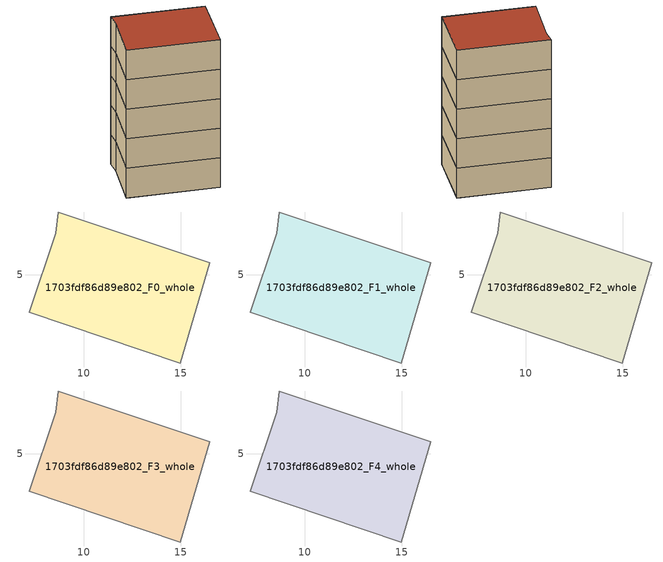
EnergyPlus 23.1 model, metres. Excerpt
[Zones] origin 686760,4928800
1703fdf86d89e802_F0_whole
 floor ground (EU_floor_Construction): 14.97,0.47 16.49,5.62 8.71,8.23 8.56,7.14 7.2,3.07 z0
 wall adiabatic (EU_wall_Construction): 14.97,0.47 7.2,3.07 8.56,7.14 8.71,8.23 16.49,5.62 14.97,0.47 z0:3
1703fdf86d89e802_F1_whole
 floor to 1703fdf86d89e802_F0_whole (EU_floor_Construction): 14.97,0.47 16.49,5.62 8.71,8.23 8.56,7.14 7.2,3.07 z3
 wall adiabatic (EU_wall_Construction): 14.97,0.47 7.2,3.07 8.56,7.14 8.71,8.23 16.49,5.62 14.97,0.47 z3:6
1703fdf86d89e802_F2_whole
 floor to 1703fdf86d89e802_F1_whole (EU_floor_Construction): 14.97,0.47 16.49,5.62 8.71,8.23 8.56,7.14 7.2,3.07 z6
 wall adiabatic (EU_wall_Construction): 14.97,0.47 7.2,3.07 8.56,7.14 8.71,8.23 16.49,5.62 14.97,0.47 z6:9
1703fdf86d89e802_F3_whole
 floor to 1703fdf86d89e802_F2_whole (EU_floor_Construction): 14.97,0.47 16.49,5.62 8.71,8.23 8.56,7.14 7.2,3.07 z9
 wall adiabatic (EU_wall_Construction): 14.97,0.47 7.2,3.07 8.56,7.14 8.71,8.23 16.49,5.62 14.97,0.47 z9:12
1703fdf86d89e802_F4_whole
 floor to 1703fdf86d89e802_F3_whole (EU_floor_Construction): 14.97,0.47 16.49,5.62 8.71,8.23 8.56,7.14 7.2,3.07 z12
 wall adiabatic (EU_wall_Construction): 14.97,0.47 7.2,3.07 8.56,7.14 8.71,8.23 16.49,5.62 14.97,0.47 z12:15
 roof outside (EU_roof_Construction): 16.49,5.62 14.97,0.47 7.2,3.07 8.56,7.14 8.71,8.23 z15
[Building]
EU S2 Campaign: North Axis=0; Terrain=City; Solar Distribution=FullExterior
[Site:Location]
Bologna: Latitude=44.5; Longitude=11.25; Time Zone=1; Elevation=37
[SizingPeriod:WeatherFileDays]
AnnualSizingPeriod: Begin Month=1; Begin Day of Month=1; End Month=12; End Day of Month=31; Day of Week for Start Day=Monday; Use Weather File Daylight Saving Period=No; Use Weather File Rain and Snow Indicators=No
[MATERIAL]
EU_InternalMass_Material: Roughness=MediumRough; Thickness=0.1; Conductivity=1; Density=1800; Specific Heat=900; Thermal Absorptance=0.9; Solar Absorptance=0.7; Visible Absorptance=0.7
[MATERIAL:NOMASS] Roughness=MediumRough; Thermal Absorptance=0.9; Solar Absorptance=0.7; Visible Absorptance=0.7
Name | Thermal Resistance
EU_wall_NoMass | 0.905828
EU_roof_NoMass | 0.37593
EU_floor_NoMass | 0.67114
[CONSTRUCTION]
EU_wall_Construction: EU_wall_NoMass
EU_roof_Construction: EU_roof_NoMass
EU_floor_Construction: EU_floor_NoMass
EU_InternalMass_Construction: EU_InternalMass_Material
[ZONE] Type=1; Multiplier=1; Ceiling Height=autocalculate; Volume=130.772; Floor Area=autocalculate; Part of Total Floor Area=Yes
1703fdf86d89e802_F0_whole; 1703fdf86d89e802_F1_whole; 1703fdf86d89e802_F2_whole; 1703fdf86d89e802_F3_whole; 1703fdf86d89e802_F4_whole
[INTERNALMASS] Construction=EU_InternalMass_Construction; Surface Area=43.5908
Name | Zone or ZoneList
1703fdf86d89e802_F0_whole_EU_InternalMass | 1703fdf86d89e802_F0_whole
1703fdf86d89e802_F1_whole_EU_InternalMass | 1703fdf86d89e802_F1_whole
1703fdf86d89e802_F2_whole_EU_InternalMass | 1703fdf86d89e802_F2_whole
1703fdf86d89e802_F3_whole_EU_InternalMass | 1703fdf86d89e802_F3_whole
1703fdf86d89e802_F4_whole_EU_InternalMass | 1703fdf86d89e802_F4_whole
[OTHEREQUIPMENT] Fuel Type=Electricity; Design Level Calculation Method=Watts/Area; Power per Zone Floor Area=1; Fraction Latent=0; Fraction Radiant=0; Fraction Lost=0; Carbon Dioxide Generation Rate=0; EndUse Subcategory=EU_Step8_InternalGains
Name | Zone or ZoneList or Space or SpaceList | Schedule
EU_Step8_InternalGain_1703fdf86d89e802_F0_whole_f000 | 1703fdf86d89e802_F0_whole | EU_Step8_GainSchedule_1703fdf86d89e802_F0_whole_f000
EU_Step8_InternalGain_1703fdf86d89e802_F1_whole_f000 | 1703fdf86d89e802_F1_whole | EU_Step8_GainSchedule_1703fdf86d89e802_F1_whole_f000
EU_Step8_InternalGain_1703fdf86d89e802_F2_whole_f000 | 1703fdf86d89e802_F2_whole | EU_Step8_GainSchedule_1703fdf86d89e802_F2_whole_f000
EU_Step8_InternalGain_1703fdf86d89e802_F3_whole_f000 | 1703fdf86d89e802_F3_whole | EU_Step8_GainSchedule_1703fdf86d89e802_F3_whole_f000
EU_Step8_InternalGain_1703fdf86d89e802_F4_whole_f000 | 1703fdf86d89e802_F4_whole | EU_Step8_GainSchedule_1703fdf86d89e802_F4_whole_f000
[ZONEVENTILATION:DESIGNFLOWRATE] Schedule=EU_AlwaysOn; Design Flow Rate Calculation Method=AirChanges/Hour; Air Changes per Hour=0.73129; Ventilation Type=Natural; Fan Pressure Rise=0; Fan Total Efficiency=1; Constant Term Coefficient=1; Temperature Term Coefficient=0; Velocity Term Coefficient=0; Velocity Squared Term Coefficient=0; Minimum Indoor Temperature=-100; Maximum Indoor Temperature=100; Delta Temperature=-100; Minimum Outdoor Temperature=-100; Maximum Outdoor Temperature=100; Maximum Wind Speed=40
Name | Zone or ZoneList or Space or SpaceList
EU_ConstantAir_1703fdf86d89e802_F0_whole | 1703fdf86d89e802_F0_whole
EU_ConstantAir_1703fdf86d89e802_F1_whole | 1703fdf86d89e802_F1_whole
EU_ConstantAir_1703fdf86d89e802_F2_whole | 1703fdf86d89e802_F2_whole
EU_ConstantAir_1703fdf86d89e802_F3_whole | 1703fdf86d89e802_F3_whole
EU_ConstantAir_1703fdf86d89e802_F4_whole | 1703fdf86d89e802_F4_whole
[HVACTEMPLATE:THERMOSTAT] Constant Heating Setpoint=20; Constant Cooling Setpoint=50
EU_HeatOnly_1703fdf86d89e802_F0_whole; EU_HeatOnly_1703fdf86d89e802_F1_whole; EU_HeatOnly_1703fdf86d89e802_F2_whole; EU_HeatOnly_1703fdf86d89e802_F3_whole; EU_HeatOnly_1703fdf86d89e802_F4_whole
[HVACTEMPLATE:ZONE:IDEALLOADSAIRSYSTEM] System Availability Schedule=EU_AlwaysOn; Maximum Heating Supply Air Temperature=50; Minimum Cooling Supply Air Temperature=13; Maximum Heating Supply Air Humidity Ratio=0.0156; Minimum Cooling Supply Air Humidity Ratio=0.0077; Heating Limit=NoLimit; Cooling Limit=NoLimit; Heating Availability Schedule=EU_AlwaysOn; Cooling Availability Schedule=EU_CoolingOff; Dehumidification Control Type=ConstantSensibleHeatRatio; Cooling Sensible Heat Ratio=0.7; Dehumidification Setpoint=60; Humidification Control Type=None; Humidification Setpoint=30; Outdoor Air Method=None; Outdoor Air Flow Rate per Person=0.00944; Outdoor Air Flow Rate per Zone Floor Area=0; Outdoor Air Flow Rate per Zone=0; Demand Controlled Ventilation Type=None; Outdoor Air Economizer Type=NoEconomizer; Heat Recovery Type=None; Sensible Heat Recovery Effectiveness=0.7; Latent Heat Recovery Effectiveness=0.65
Name | Template Thermostat
1703fdf86d89e802_F0_whole | EU_HeatOnly_1703fdf86d89e802_F0_whole
1703fdf86d89e802_F1_whole | EU_HeatOnly_1703fdf86d89e802_F1_whole
1703fdf86d89e802_F2_whole | EU_HeatOnly_1703fdf86d89e802_F2_whole
1703fdf86d89e802_F3_whole | EU_HeatOnly_1703fdf86d89e802_F3_whole
1703fdf86d89e802_F4_whole | EU_HeatOnly_1703fdf86d89e802_F4_whole
[SIZING:ZONE] Zone Cooling Design Supply Air Temperature Input Method=SupplyAirTemperature; Zone Cooling Design Supply Air Temperature=13; Zone Heating Design Supply Air Temperature Input Method=SupplyAirTemperature; Zone Heating Design Supply Air Temperature=50; Zone Cooling Design Supply Air Humidity Ratio=0.008; Zone Heating Design Supply Air Humidity Ratio=0.008; Cooling Design Air Flow Method=DesignDay; Cooling Design Air Flow Rate=0; Cooling Minimum Air Flow per Zone Floor Area=0.000762; Cooling Minimum Air Flow=0; Cooling Minimum Air Flow Fraction=0.2; Heating Design Air Flow Method=DesignDay; Heating Design Air Flow Rate=0; Heating Maximum Air Flow per Zone Floor Area=0.002032; Heating Maximum Air Flow=0.141576; Heating Maximum Air Flow Fraction=0.3; Account for Dedicated Outdoor Air System=No; Dedicated Outdoor Air System Control Strategy=NeutralSupplyAir; Dedicated Outdoor Air Low Setpoint Temperature for Design=autosize; Dedicated Outdoor Air High Setpoint Temperature for Design=autosize; Zone Load Sizing Method=Sensible Load Only No Latent Load; Zone Latent Cooling Design Supply Air Humidity Ratio Input Method=HumidityRatioDifference; Zone Cooling Design Supply Air Humidity Ratio Difference=0.005; Zone Latent Heating Design Supply Air Humidity Ratio Input Method=HumidityRatioDifference; Zone Humidification Design Supply Air Humidity Ratio Difference=0.005
1703fdf86d89e802_F0_whole; 1703fdf86d89e802_F1_whole; 1703fdf86d89e802_F2_whole; 1703fdf86d89e802_F3_whole; 1703fdf86d89e802_F4_whole
[SCHEDULE:CONSTANT]
Name | Hourly Value
EU_AlwaysOn | 1
EU_CoolingOff | 0
[SCHEDULE:FILE] Column Number=1; Rows to Skip at Top=0; Number of Hours of Data=8760; Column Separator=Comma; Interpolate to Timestep=No; Minutes per Item=60; Adjust Schedule for Daylight Savings=Yes
Name | File
EU_Step8_GainSchedule_1703fdf86d89e802_F0_whole_f000 | ../../schedules/1703fdf86d89e802/1703fdf86d89e802_F0_whole_f000_gain.csv
EU_Step8_GainSchedule_1703fdf86d89e802_F1_whole_f000 | ../../schedules/1703fdf86d89e802/1703fdf86d89e802_F1_whole_f000_gain.csv
EU_Step8_GainSchedule_1703fdf86d89e802_F2_whole_f000 | ../../schedules/1703fdf86d89e802/1703fdf86d89e802_F2_whole_f000_gain.csv
EU_Step8_GainSchedule_1703fdf86d89e802_F3_whole_f000 | ../../schedules/1703fdf86d89e802/1703fdf86d89e802_F3_whole_f000_gain.csv
EU_Step8_GainSchedule_1703fdf86d89e802_F4_whole_f000 | ../../schedules/1703fdf86d89e802/1703fdf86d89e802_F4_whole_f000_gain.csv
